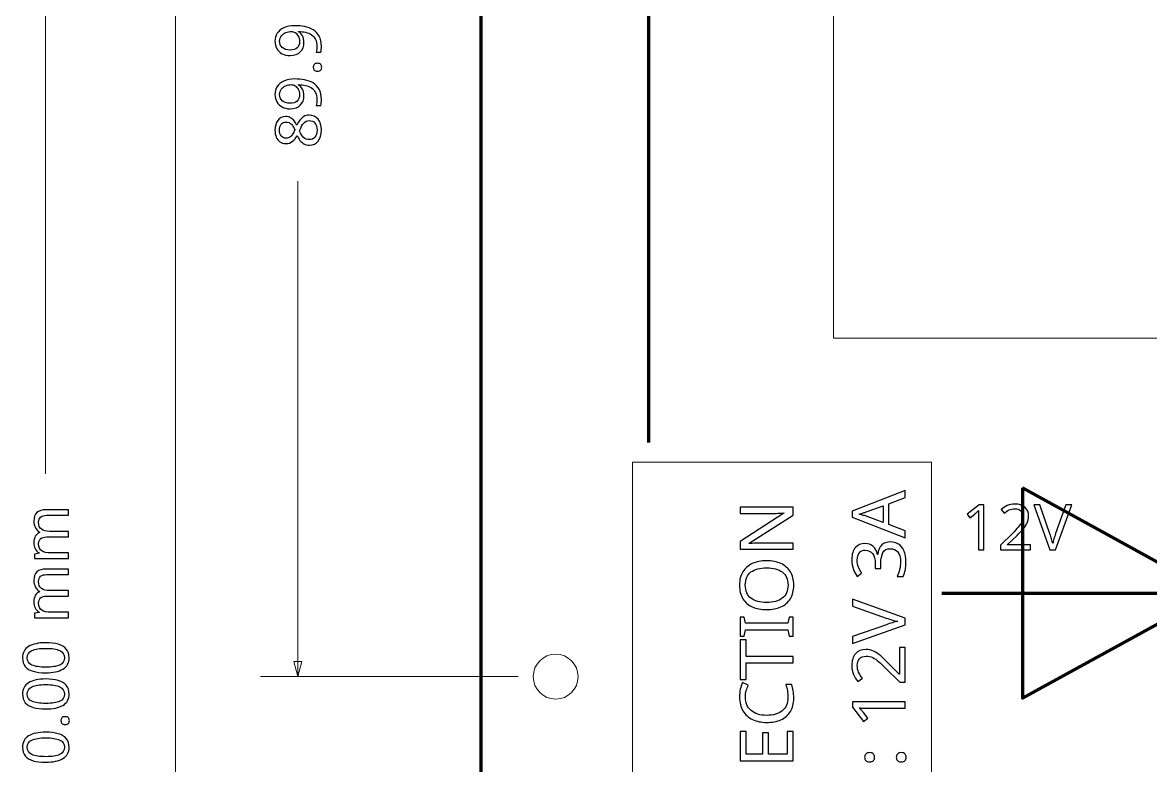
# Model space of a CAD drawing. Header units: inches. Extents: x -6.7 to 20.3, y -5.6 to 12.6.
# Drawn here: x -6.649 to -3.68, y 2.692 to 4.646 of the extents above; entities that cross this region are included whole.
import ezdxf
from ezdxf.lldxf.tags import DXFTag

# ---------------------------------------------------------------- set-up
doc = ezdxf.new("R2010")
doc.units = ezdxf.units.IN
doc.header["$MEASUREMENT"] = 0
doc.layers.add('Layer 1', color=7, linetype='Continuous')
tags = doc.linetypes.add('New Line1', pattern=[1.5, 1, -0.5]).pattern_tags.tags
tags[6:7] = [DXFTag(74, 4), DXFTag(75, 0), DXFTag(340, '0'), DXFTag(46, 1.0), DXFTag(50, 0.0), DXFTag(44, 0.0), DXFTag(45, 0.0)]
tags[4:5] = [DXFTag(74, 4), DXFTag(75, 0), DXFTag(340, '0'), DXFTag(46, 1.0), DXFTag(50, 0.0), DXFTag(44, 0.0), DXFTag(45, 0.0)]

msp = doc.modelspace()

# ---------------------------------------------------------------- linework, layer by layer
at = {"layer": 'Layer 1', "color": 250, "linetype": 'New Line1', "lineweight": 18}
msp.add_lwpolyline([(-6.247, -1.0532), (6.3515, -1.0532), (6.3515, 12.5881), (-6.247, 12.5881), (-6.247, -1.0532)], close=True, dxfattribs=at)
at = {"layer": 'Layer 1', "color": 250, "lineweight": 70}
msp.add_lwpolyline([(-5.4427, -0.8147), (5.5809, -0.8147), (5.5809, 6.6656), (-5.4427, 6.6656), (-5.4427, -0.8147)], close=True, dxfattribs=at)
at = {"layer": 'Layer 1', "color": 250, "lineweight": 18}
for points in [[(-4.5146, 3.8157), (-1.1287, 3.8157), (-1.1287, 6.0598), (-4.5146, 6.0598), (-4.5146, 3.8157)], [(-5.0441, 1.324), (-4.2567, 1.324), (-4.2567, 3.4894), (-5.0441, 3.4894), (-5.0441, 1.324)]]:
    msp.add_lwpolyline(points, close=True, dxfattribs=at)
msp.add_ellipse((-5.2459, 2.9254), major_axis=(0, 0.0591), ratio=1, dxfattribs=at)
at = {"layer": 'Layer 1', "color": 144, "lineweight": 9}
for points in [[(-5.4427, -0.7163), (-5.4427, -0.7163), (-5.4427, 7.1162), (-5.4427, 7.1162)], [(-6.5887, 6.6656), (-6.5887, 6.6656), (-6.5887, 3.4591), (-6.5887, 3.4591)], [(-5.9245, 2.9254), (-5.9245, 2.9254), (-5.9245, 4.2288), (-5.9245, 4.2288)], [(-5.3443, 2.9254), (-5.3443, 2.9254), (-6.0229, 2.9254), (-6.0229, 2.9254)]]:
    msp.add_open_spline(points, degree=3, dxfattribs=at)
at = {"layer": 'Layer 1', "color": 142, "lineweight": 211}
msp.add_open_spline([(-5.0006, 3.5416), (-5.0006, 3.5416), (-5.0006, 6.4969), (-5.0006, 6.4969)], degree=3, dxfattribs=at)
at = {"layer": 'Layer 1', "color": 144}
for points, knots in [([(-5.9322, 4.6375), (-5.9236, 4.6375), (-5.9152, 4.6367), (-5.907, 4.6352), (-5.8987, 4.6337), (-5.8912, 4.631), (-5.8845, 4.627), (-5.8777, 4.6231), (-5.8724, 4.6175), (-5.8684, 4.6104), (-5.8644, 4.6032), (-5.8624, 4.594), (-5.8624, 4.5828), (-5.8624, 4.5806), (-5.8625, 4.578), (-5.8628, 4.575), (-5.8631, 4.5721), (-5.8635, 4.5697), (-5.864, 4.5678), (-5.864, 4.5678), (-5.8765, 4.5678), (-5.8765, 4.5678), (-5.8751, 4.5721), (-5.8744, 4.577), (-5.8744, 4.5825), (-5.8744, 4.5902), (-5.8756, 4.5966), (-5.8782, 4.6017), (-5.8808, 4.6068), (-5.8842, 4.6108), (-5.8886, 4.6138), (-5.893, 4.6168), (-5.8981, 4.619), (-5.904, 4.6203), (-5.9098, 4.6216), (-5.9159, 4.6224), (-5.9224, 4.6226), (-5.9224, 4.6226), (-5.9224, 4.6216), (-5.9224, 4.6216), (-5.9186, 4.6192), (-5.9153, 4.6156), (-5.9126, 4.611), (-5.9099, 4.6064), (-5.9085, 4.6005), (-5.9085, 4.5933), (-5.9085, 4.5831), (-5.9117, 4.5748), (-5.918, 4.5685), (-5.9242, 4.5623), (-5.9331, 4.5591), (-5.9445, 4.5591), (-5.9529, 4.5591), (-5.96, 4.5607), (-5.966, 4.5639), (-5.972, 4.567), (-5.9766, 4.5715), (-5.9799, 4.5771), (-5.9831, 4.5828), (-5.9847, 4.5895), (-5.9847, 4.5971), (-5.9847, 4.6047), (-5.9828, 4.6115), (-5.979, 4.6176), (-5.9751, 4.6237), (-5.9693, 4.6286), (-5.9616, 4.6321), (-5.9539, 4.6357), (-5.9441, 4.6375), (-5.9322, 4.6375)], [0, 0, 0, 0, 0.043478, 0.043478, 0.043478, 0.086957, 0.086957, 0.086957, 0.130435, 0.130435, 0.130435, 0.173913, 0.173913, 0.173913, 0.217391, 0.217391, 0.217391, 0.26087, 0.26087, 0.26087, 0.304348, 0.304348, 0.304348, 0.347826, 0.347826, 0.347826, 0.391304, 0.391304, 0.391304, 0.434783, 0.434783, 0.434783, 0.478261, 0.478261, 0.478261, 0.521739, 0.521739, 0.521739, 0.565217, 0.565217, 0.565217, 0.608696, 0.608696, 0.608696, 0.652174, 0.652174, 0.652174, 0.695652, 0.695652, 0.695652, 0.73913, 0.73913, 0.73913, 0.782609, 0.782609, 0.782609, 0.826087, 0.826087, 0.826087, 0.869565, 0.869565, 0.869565, 0.913043, 0.913043, 0.913043, 0.956522, 0.956522, 0.956522, 1, 1, 1, 1]), ([(-5.9724, 4.5971), (-5.9724, 4.5902), (-5.9701, 4.5846), (-5.9655, 4.5802), (-5.961, 4.5758), (-5.954, 4.5736), (-5.9447, 4.5736), (-5.937, 4.5736), (-5.931, 4.5755), (-5.9266, 4.5792), (-5.9222, 4.5829), (-5.92, 4.5887), (-5.92, 4.5965), (-5.92, 4.6018), (-5.9211, 4.6064), (-5.9233, 4.6103), (-5.9255, 4.6142), (-5.9282, 4.6172), (-5.9315, 4.6194), (-5.9349, 4.6215), (-5.9383, 4.6226), (-5.9419, 4.6226), (-5.9466, 4.6226), (-5.9514, 4.6217), (-5.956, 4.6198), (-5.9607, 4.6179), (-5.9646, 4.6151), (-5.9677, 4.6113), (-5.9708, 4.6075), (-5.9724, 4.6028), (-5.9724, 4.5971)], [0, 0, 0, 0, 0.1, 0.1, 0.1, 0.2, 0.2, 0.2, 0.3, 0.3, 0.3, 0.4, 0.4, 0.4, 0.5, 0.5, 0.5, 0.6, 0.6, 0.6, 0.7, 0.7, 0.7, 0.8, 0.8, 0.8, 0.9, 0.9, 0.9, 1, 1, 1, 1]), ([(-5.873, 4.5181), (-5.8771, 4.5181), (-5.88, 4.5191), (-5.8817, 4.5211), (-5.8834, 4.5231), (-5.8842, 4.5255), (-5.8842, 4.5283), (-5.8842, 4.5312), (-5.8834, 4.5336), (-5.8817, 4.5357), (-5.88, 4.5378), (-5.8771, 4.5388), (-5.873, 4.5388), (-5.869, 4.5388), (-5.8661, 4.5378), (-5.8644, 4.5357), (-5.8626, 4.5336), (-5.8617, 4.5312), (-5.8617, 4.5283), (-5.8617, 4.5255), (-5.8626, 4.5231), (-5.8644, 4.5211), (-5.8661, 4.5191), (-5.869, 4.5181), (-5.873, 4.5181)], [0, 0, 0, 0, 0.125, 0.125, 0.125, 0.25, 0.25, 0.25, 0.375, 0.375, 0.375, 0.5, 0.5, 0.5, 0.625, 0.625, 0.625, 0.75, 0.75, 0.75, 0.875, 0.875, 0.875, 1, 1, 1, 1]), ([(-5.9322, 4.4975), (-5.9236, 4.4975), (-5.9152, 4.4967), (-5.907, 4.4952), (-5.8987, 4.4937), (-5.8912, 4.491), (-5.8845, 4.487), (-5.8777, 4.4831), (-5.8724, 4.4775), (-5.8684, 4.4704), (-5.8644, 4.4632), (-5.8624, 4.454), (-5.8624, 4.4428), (-5.8624, 4.4406), (-5.8625, 4.438), (-5.8628, 4.435), (-5.8631, 4.4321), (-5.8635, 4.4297), (-5.864, 4.4278), (-5.864, 4.4278), (-5.8765, 4.4278), (-5.8765, 4.4278), (-5.8751, 4.4321), (-5.8744, 4.437), (-5.8744, 4.4425), (-5.8744, 4.4502), (-5.8756, 4.4567), (-5.8782, 4.4617), (-5.8808, 4.4668), (-5.8842, 4.4708), (-5.8886, 4.4738), (-5.893, 4.4768), (-5.8981, 4.479), (-5.904, 4.4803), (-5.9098, 4.4816), (-5.9159, 4.4824), (-5.9224, 4.4826), (-5.9224, 4.4826), (-5.9224, 4.4816), (-5.9224, 4.4816), (-5.9186, 4.4792), (-5.9153, 4.4757), (-5.9126, 4.471), (-5.9099, 4.4664), (-5.9085, 4.4605), (-5.9085, 4.4533), (-5.9085, 4.4431), (-5.9117, 4.4348), (-5.918, 4.4285), (-5.9242, 4.4223), (-5.9331, 4.4191), (-5.9445, 4.4191), (-5.9529, 4.4191), (-5.96, 4.4207), (-5.966, 4.4239), (-5.972, 4.427), (-5.9766, 4.4315), (-5.9799, 4.4371), (-5.9831, 4.4428), (-5.9847, 4.4495), (-5.9847, 4.4571), (-5.9847, 4.4647), (-5.9828, 4.4715), (-5.979, 4.4776), (-5.9751, 4.4837), (-5.9693, 4.4886), (-5.9616, 4.4921), (-5.9539, 4.4957), (-5.9441, 4.4975), (-5.9322, 4.4975)], [0, 0, 0, 0, 0.043478, 0.043478, 0.043478, 0.086957, 0.086957, 0.086957, 0.130435, 0.130435, 0.130435, 0.173913, 0.173913, 0.173913, 0.217391, 0.217391, 0.217391, 0.26087, 0.26087, 0.26087, 0.304348, 0.304348, 0.304348, 0.347826, 0.347826, 0.347826, 0.391304, 0.391304, 0.391304, 0.434783, 0.434783, 0.434783, 0.478261, 0.478261, 0.478261, 0.521739, 0.521739, 0.521739, 0.565217, 0.565217, 0.565217, 0.608696, 0.608696, 0.608696, 0.652174, 0.652174, 0.652174, 0.695652, 0.695652, 0.695652, 0.73913, 0.73913, 0.73913, 0.782609, 0.782609, 0.782609, 0.826087, 0.826087, 0.826087, 0.869565, 0.869565, 0.869565, 0.913043, 0.913043, 0.913043, 0.956522, 0.956522, 0.956522, 1, 1, 1, 1]), ([(-5.9724, 4.4571), (-5.9724, 4.4502), (-5.9701, 4.4446), (-5.9655, 4.4402), (-5.961, 4.4358), (-5.954, 4.4336), (-5.9447, 4.4336), (-5.937, 4.4336), (-5.931, 4.4355), (-5.9266, 4.4392), (-5.9222, 4.4429), (-5.92, 4.4487), (-5.92, 4.4565), (-5.92, 4.4618), (-5.9211, 4.4664), (-5.9233, 4.4703), (-5.9255, 4.4742), (-5.9282, 4.4772), (-5.9315, 4.4794), (-5.9349, 4.4815), (-5.9383, 4.4826), (-5.9419, 4.4826), (-5.9466, 4.4826), (-5.9514, 4.4817), (-5.956, 4.4798), (-5.9607, 4.4779), (-5.9646, 4.4751), (-5.9677, 4.4713), (-5.9708, 4.4675), (-5.9724, 4.4628), (-5.9724, 4.4571)], [0, 0, 0, 0, 0.1, 0.1, 0.1, 0.2, 0.2, 0.2, 0.3, 0.3, 0.3, 0.4, 0.4, 0.4, 0.5, 0.5, 0.5, 0.6, 0.6, 0.6, 0.7, 0.7, 0.7, 0.8, 0.8, 0.8, 0.9, 0.9, 0.9, 1, 1, 1, 1]), ([(-5.9847, 4.363), (-5.9847, 4.3734), (-5.9823, 4.382), (-5.9774, 4.3886), (-5.9725, 4.3953), (-5.9654, 4.3986), (-5.9562, 4.3986), (-5.9514, 4.3986), (-5.9473, 4.3976), (-5.9437, 4.3955), (-5.9401, 4.3935), (-5.937, 4.3907), (-5.9343, 4.3873), (-5.9316, 4.3839), (-5.9291, 4.3801), (-5.927, 4.376), (-5.9247, 4.3809), (-5.9221, 4.3853), (-5.9191, 4.3893), (-5.9162, 4.3933), (-5.9128, 4.3965), (-5.9089, 4.3989), (-5.905, 4.4013), (-5.9003, 4.4025), (-5.8949, 4.4025), (-5.8849, 4.4025), (-5.877, 4.3989), (-5.8711, 4.3919), (-5.8653, 4.3848), (-5.8624, 4.3754), (-5.8624, 4.3635), (-5.8624, 4.3507), (-5.8652, 4.3409), (-5.8708, 4.334), (-5.8764, 4.3271), (-5.8843, 4.3236), (-5.8944, 4.3236), (-5.8998, 4.3236), (-5.9045, 4.3248), (-5.9085, 4.327), (-5.9125, 4.3293), (-5.916, 4.3324), (-5.9189, 4.3361), (-5.9218, 4.3399), (-5.9242, 4.344), (-5.9262, 4.3483), (-5.9295, 4.3425), (-5.9336, 4.3376), (-5.9383, 4.3335), (-5.943, 4.3295), (-5.949, 4.3275), (-5.9564, 4.3275), (-5.9625, 4.3275), (-5.9676, 4.329), (-5.9718, 4.3321), (-5.976, 4.3352), (-5.9791, 4.3395), (-5.9814, 4.3448), (-5.9836, 4.3501), (-5.9847, 4.3562), (-5.9847, 4.363)], [0, 0, 0, 0, 0.05, 0.05, 0.05, 0.1, 0.1, 0.1, 0.15, 0.15, 0.15, 0.2, 0.2, 0.2, 0.25, 0.25, 0.25, 0.3, 0.3, 0.3, 0.35, 0.35, 0.35, 0.4, 0.4, 0.4, 0.45, 0.45, 0.45, 0.5, 0.5, 0.5, 0.55, 0.55, 0.55, 0.6, 0.6, 0.6, 0.65, 0.65, 0.65, 0.7, 0.7, 0.7, 0.75, 0.75, 0.75, 0.8, 0.8, 0.8, 0.85, 0.85, 0.85, 0.9, 0.9, 0.9, 0.95, 0.95, 0.95, 1, 1, 1, 1]), ([(-5.9729, 4.3628), (-5.9729, 4.3567), (-5.9714, 4.3517), (-5.9685, 4.3477), (-5.9655, 4.3438), (-5.9613, 4.3418), (-5.9557, 4.3418), (-5.9516, 4.3418), (-5.9481, 4.3428), (-5.9454, 4.3447), (-5.9426, 4.3467), (-5.9402, 4.3493), (-5.9383, 4.3526), (-5.9363, 4.356), (-5.9345, 4.3596), (-5.9327, 4.3636), (-5.9351, 4.3694), (-5.9381, 4.3743), (-5.9415, 4.3782), (-5.945, 4.3822), (-5.9497, 4.3841), (-5.9557, 4.3841), (-5.9613, 4.3841), (-5.9655, 4.3822), (-5.9685, 4.3783), (-5.9714, 4.3744), (-5.9729, 4.3692), (-5.9729, 4.3628)], [0, 0, 0, 0, 0.111111, 0.111111, 0.111111, 0.222222, 0.222222, 0.222222, 0.333333, 0.333333, 0.333333, 0.444444, 0.444444, 0.444444, 0.555556, 0.555556, 0.555556, 0.666667, 0.666667, 0.666667, 0.777778, 0.777778, 0.777778, 0.888889, 0.888889, 0.888889, 1, 1, 1, 1]), ([(-5.8942, 4.338), (-5.8884, 4.338), (-5.8836, 4.34), (-5.8798, 4.3441), (-5.876, 4.3482), (-5.874, 4.3546), (-5.874, 4.3631), (-5.874, 4.3712), (-5.876, 4.3774), (-5.8798, 4.3817), (-5.8836, 4.386), (-5.8886, 4.3881), (-5.8947, 4.3881), (-5.9005, 4.3881), (-5.9053, 4.3859), (-5.9091, 4.3813), (-5.913, 4.3767), (-5.9163, 4.3707), (-5.9192, 4.3631), (-5.9192, 4.3631), (-5.9202, 4.3605), (-5.9202, 4.3605), (-5.9171, 4.3531), (-5.9135, 4.3475), (-5.9095, 4.3437), (-5.9054, 4.3399), (-5.9003, 4.338), (-5.8942, 4.338)], [0, 0, 0, 0, 0.111111, 0.111111, 0.111111, 0.222222, 0.222222, 0.222222, 0.333333, 0.333333, 0.333333, 0.444444, 0.444444, 0.444444, 0.555556, 0.555556, 0.555556, 0.666667, 0.666667, 0.666667, 0.777778, 0.777778, 0.777778, 0.888889, 0.888889, 0.888889, 1, 1, 1, 1]), ([(-6.6193, 3.3341), (-6.6193, 3.3442), (-6.6167, 3.3518), (-6.6116, 3.3568), (-6.6064, 3.3618), (-6.598, 3.3643), (-6.5865, 3.3643), (-6.5865, 3.3643), (-6.5283, 3.3643), (-6.5283, 3.3643), (-6.5283, 3.3643), (-6.5283, 3.3498), (-6.5283, 3.3498), (-6.5283, 3.3498), (-6.5858, 3.3498), (-6.5858, 3.3498), (-6.5999, 3.3498), (-6.607, 3.3437), (-6.607, 3.3316), (-6.607, 3.3229), (-6.6045, 3.3167), (-6.5995, 3.313), (-6.5945, 3.3093), (-6.5872, 3.3074), (-6.5776, 3.3074), (-6.5776, 3.3074), (-6.5283, 3.3074), (-6.5283, 3.3074), (-6.5283, 3.3074), (-6.5283, 3.2929), (-6.5283, 3.2929), (-6.5283, 3.2929), (-6.5858, 3.2929), (-6.5858, 3.2929), (-6.5999, 3.2929), (-6.607, 3.2868), (-6.607, 3.2746), (-6.607, 3.2656), (-6.6042, 3.2594), (-6.5986, 3.2559), (-6.5931, 3.2525), (-6.5851, 3.2508), (-6.5746, 3.2508), (-6.5746, 3.2508), (-6.5283, 3.2508), (-6.5283, 3.2508), (-6.5283, 3.2508), (-6.5283, 3.2361), (-6.5283, 3.2361), (-6.5283, 3.2361), (-6.6176, 3.2361), (-6.6176, 3.2361), (-6.6176, 3.2361), (-6.6176, 3.2479), (-6.6176, 3.2479), (-6.6176, 3.2479), (-6.6055, 3.2501), (-6.6055, 3.2501), (-6.6055, 3.2501), (-6.6055, 3.2509), (-6.6055, 3.2509), (-6.6101, 3.2537), (-6.6136, 3.2575), (-6.6159, 3.2622), (-6.6182, 3.2669), (-6.6193, 3.2719), (-6.6193, 3.2773), (-6.6193, 3.2913), (-6.6143, 3.3004), (-6.6043, 3.3046), (-6.6043, 3.3046), (-6.6043, 3.3054), (-6.6043, 3.3054), (-6.6094, 3.3084), (-6.6132, 3.3125), (-6.6156, 3.3177), (-6.6181, 3.3229), (-6.6193, 3.3283), (-6.6193, 3.3341)], [0, 0, 0, 0, 0.038462, 0.038462, 0.038462, 0.076923, 0.076923, 0.076923, 0.115385, 0.115385, 0.115385, 0.153846, 0.153846, 0.153846, 0.192308, 0.192308, 0.192308, 0.230769, 0.230769, 0.230769, 0.269231, 0.269231, 0.269231, 0.307692, 0.307692, 0.307692, 0.346154, 0.346154, 0.346154, 0.384615, 0.384615, 0.384615, 0.423077, 0.423077, 0.423077, 0.461538, 0.461538, 0.461538, 0.5, 0.5, 0.5, 0.538462, 0.538462, 0.538462, 0.576923, 0.576923, 0.576923, 0.615385, 0.615385, 0.615385, 0.653846, 0.653846, 0.653846, 0.692308, 0.692308, 0.692308, 0.730769, 0.730769, 0.730769, 0.769231, 0.769231, 0.769231, 0.807692, 0.807692, 0.807692, 0.846154, 0.846154, 0.846154, 0.884615, 0.884615, 0.884615, 0.923077, 0.923077, 0.923077, 0.961538, 0.961538, 0.961538, 1, 1, 1, 1]), ([(-6.6193, 3.1783), (-6.6193, 3.1884), (-6.6167, 3.1959), (-6.6116, 3.2009), (-6.6064, 3.2059), (-6.598, 3.2084), (-6.5865, 3.2084), (-6.5865, 3.2084), (-6.5283, 3.2084), (-6.5283, 3.2084), (-6.5283, 3.2084), (-6.5283, 3.1939), (-6.5283, 3.1939), (-6.5283, 3.1939), (-6.5858, 3.1939), (-6.5858, 3.1939), (-6.5999, 3.1939), (-6.607, 3.1879), (-6.607, 3.1758), (-6.607, 3.1671), (-6.6045, 3.1609), (-6.5995, 3.1572), (-6.5945, 3.1535), (-6.5872, 3.1516), (-6.5776, 3.1516), (-6.5776, 3.1516), (-6.5283, 3.1516), (-6.5283, 3.1516), (-6.5283, 3.1516), (-6.5283, 3.1371), (-6.5283, 3.1371), (-6.5283, 3.1371), (-6.5858, 3.1371), (-6.5858, 3.1371), (-6.5999, 3.1371), (-6.607, 3.131), (-6.607, 3.1188), (-6.607, 3.1098), (-6.6042, 3.1035), (-6.5986, 3.1001), (-6.5931, 3.0967), (-6.5851, 3.0949), (-6.5746, 3.0949), (-6.5746, 3.0949), (-6.5283, 3.0949), (-6.5283, 3.0949), (-6.5283, 3.0949), (-6.5283, 3.0803), (-6.5283, 3.0803), (-6.5283, 3.0803), (-6.6176, 3.0803), (-6.6176, 3.0803), (-6.6176, 3.0803), (-6.6176, 3.0921), (-6.6176, 3.0921), (-6.6176, 3.0921), (-6.6055, 3.0943), (-6.6055, 3.0943), (-6.6055, 3.0943), (-6.6055, 3.0951), (-6.6055, 3.0951), (-6.6101, 3.0979), (-6.6136, 3.1016), (-6.6159, 3.1064), (-6.6182, 3.1111), (-6.6193, 3.1161), (-6.6193, 3.1214), (-6.6193, 3.1354), (-6.6143, 3.1445), (-6.6043, 3.1488), (-6.6043, 3.1488), (-6.6043, 3.1496), (-6.6043, 3.1496), (-6.6094, 3.1526), (-6.6132, 3.1567), (-6.6156, 3.1619), (-6.6181, 3.167), (-6.6193, 3.1725), (-6.6193, 3.1783)], [0, 0, 0, 0, 0.038462, 0.038462, 0.038462, 0.076923, 0.076923, 0.076923, 0.115385, 0.115385, 0.115385, 0.153846, 0.153846, 0.153846, 0.192308, 0.192308, 0.192308, 0.230769, 0.230769, 0.230769, 0.269231, 0.269231, 0.269231, 0.307692, 0.307692, 0.307692, 0.346154, 0.346154, 0.346154, 0.384615, 0.384615, 0.384615, 0.423077, 0.423077, 0.423077, 0.461538, 0.461538, 0.461538, 0.5, 0.5, 0.5, 0.538462, 0.538462, 0.538462, 0.576923, 0.576923, 0.576923, 0.615385, 0.615385, 0.615385, 0.653846, 0.653846, 0.653846, 0.692308, 0.692308, 0.692308, 0.730769, 0.730769, 0.730769, 0.769231, 0.769231, 0.769231, 0.807692, 0.807692, 0.807692, 0.846154, 0.846154, 0.846154, 0.884615, 0.884615, 0.884615, 0.923077, 0.923077, 0.923077, 0.961538, 0.961538, 0.961538, 1, 1, 1, 1]), ([(-6.588, 3.0146), (-6.5752, 3.0146), (-6.5642, 3.0133), (-6.5551, 3.0106), (-6.5459, 3.0079), (-6.5389, 3.0037), (-6.534, 2.9979), (-6.5291, 2.9922), (-6.5266, 2.9845), (-6.5266, 2.9749), (-6.5266, 2.9615), (-6.5321, 2.9516), (-6.5429, 2.9452), (-6.5537, 2.9388), (-6.5688, 2.9356), (-6.588, 2.9356), (-6.6009, 2.9356), (-6.6119, 2.9369), (-6.621, 2.9395), (-6.6301, 2.9421), (-6.6371, 2.9463), (-6.6419, 2.9521), (-6.6467, 2.9579), (-6.6491, 2.9655), (-6.6491, 2.9749), (-6.6491, 2.9883), (-6.6438, 2.9982), (-6.6331, 3.0048), (-6.6223, 3.0113), (-6.6073, 3.0146), (-6.588, 3.0146)], [0, 0, 0, 0, 0.1, 0.1, 0.1, 0.2, 0.2, 0.2, 0.3, 0.3, 0.3, 0.4, 0.4, 0.4, 0.5, 0.5, 0.5, 0.6, 0.6, 0.6, 0.7, 0.7, 0.7, 0.8, 0.8, 0.8, 0.9, 0.9, 0.9, 1, 1, 1, 1]), ([(-6.588, 2.9503), (-6.5716, 2.9503), (-6.5594, 2.9521), (-6.5513, 2.9559), (-6.5432, 2.9596), (-6.5391, 2.9659), (-6.5391, 2.9749), (-6.5391, 2.9838), (-6.5432, 2.9902), (-6.5512, 2.994), (-6.5593, 2.9979), (-6.5715, 2.9998), (-6.588, 2.9998), (-6.6042, 2.9998), (-6.6164, 2.9979), (-6.6245, 2.994), (-6.6326, 2.9902), (-6.6366, 2.9838), (-6.6366, 2.9749), (-6.6366, 2.9659), (-6.6326, 2.9596), (-6.6245, 2.9559), (-6.6164, 2.9521), (-6.6042, 2.9503), (-6.588, 2.9503)], [0, 0, 0, 0, 0.125, 0.125, 0.125, 0.25, 0.25, 0.25, 0.375, 0.375, 0.375, 0.5, 0.5, 0.5, 0.625, 0.625, 0.625, 0.75, 0.75, 0.75, 0.875, 0.875, 0.875, 1, 1, 1, 1]), ([(-6.588, 2.9193), (-6.5752, 2.9193), (-6.5642, 2.9179), (-6.5551, 2.9153), (-6.5459, 2.9126), (-6.5389, 2.9084), (-6.534, 2.9026), (-6.5291, 2.8968), (-6.5266, 2.8892), (-6.5266, 2.8796), (-6.5266, 2.8662), (-6.5321, 2.8562), (-6.5429, 2.8499), (-6.5537, 2.8435), (-6.5688, 2.8403), (-6.588, 2.8403), (-6.6009, 2.8403), (-6.6119, 2.8416), (-6.621, 2.8442), (-6.6301, 2.8468), (-6.6371, 2.851), (-6.6419, 2.8568), (-6.6467, 2.8626), (-6.6491, 2.8702), (-6.6491, 2.8796), (-6.6491, 2.8929), (-6.6438, 2.9029), (-6.6331, 2.9094), (-6.6223, 2.916), (-6.6073, 2.9193), (-6.588, 2.9193)], [0, 0, 0, 0, 0.1, 0.1, 0.1, 0.2, 0.2, 0.2, 0.3, 0.3, 0.3, 0.4, 0.4, 0.4, 0.5, 0.5, 0.5, 0.6, 0.6, 0.6, 0.7, 0.7, 0.7, 0.8, 0.8, 0.8, 0.9, 0.9, 0.9, 1, 1, 1, 1]), ([(-6.588, 2.8549), (-6.5716, 2.8549), (-6.5594, 2.8568), (-6.5513, 2.8605), (-6.5432, 2.8642), (-6.5391, 2.8706), (-6.5391, 2.8796), (-6.5391, 2.8885), (-6.5432, 2.8949), (-6.5512, 2.8987), (-6.5593, 2.9025), (-6.5715, 2.9044), (-6.588, 2.9044), (-6.6042, 2.9044), (-6.6164, 2.9025), (-6.6245, 2.8987), (-6.6326, 2.8949), (-6.6366, 2.8885), (-6.6366, 2.8796), (-6.6366, 2.8706), (-6.6326, 2.8642), (-6.6245, 2.8605), (-6.6164, 2.8568), (-6.6042, 2.8549), (-6.588, 2.8549)], [0, 0, 0, 0, 0.125, 0.125, 0.125, 0.25, 0.25, 0.25, 0.375, 0.375, 0.375, 0.5, 0.5, 0.5, 0.625, 0.625, 0.625, 0.75, 0.75, 0.75, 0.875, 0.875, 0.875, 1, 1, 1, 1]), ([(-6.5373, 2.7994), (-6.5414, 2.7994), (-6.5443, 2.8004), (-6.546, 2.8024), (-6.5476, 2.8044), (-6.5485, 2.8068), (-6.5485, 2.8096), (-6.5485, 2.8125), (-6.5476, 2.815), (-6.546, 2.817), (-6.5443, 2.8191), (-6.5414, 2.8201), (-6.5373, 2.8201), (-6.5333, 2.8201), (-6.5304, 2.8191), (-6.5286, 2.817), (-6.5269, 2.815), (-6.526, 2.8125), (-6.526, 2.8096), (-6.526, 2.8068), (-6.5269, 2.8044), (-6.5286, 2.8024), (-6.5304, 2.8004), (-6.5333, 2.7994), (-6.5373, 2.7994)], [0, 0, 0, 0, 0.125, 0.125, 0.125, 0.25, 0.25, 0.25, 0.375, 0.375, 0.375, 0.5, 0.5, 0.5, 0.625, 0.625, 0.625, 0.75, 0.75, 0.75, 0.875, 0.875, 0.875, 1, 1, 1, 1]), ([(-6.588, 2.7793), (-6.5752, 2.7793), (-6.5642, 2.7779), (-6.5551, 2.7753), (-6.5459, 2.7726), (-6.5389, 2.7684), (-6.534, 2.7626), (-6.5291, 2.7568), (-6.5266, 2.7492), (-6.5266, 2.7396), (-6.5266, 2.7262), (-6.5321, 2.7162), (-6.5429, 2.7099), (-6.5537, 2.7035), (-6.5688, 2.7003), (-6.588, 2.7003), (-6.6009, 2.7003), (-6.6119, 2.7016), (-6.621, 2.7042), (-6.6301, 2.7068), (-6.6371, 2.711), (-6.6419, 2.7168), (-6.6467, 2.7226), (-6.6491, 2.7302), (-6.6491, 2.7396), (-6.6491, 2.7529), (-6.6438, 2.7629), (-6.6331, 2.7694), (-6.6223, 2.776), (-6.6073, 2.7793), (-6.588, 2.7793)], [0, 0, 0, 0, 0.1, 0.1, 0.1, 0.2, 0.2, 0.2, 0.3, 0.3, 0.3, 0.4, 0.4, 0.4, 0.5, 0.5, 0.5, 0.6, 0.6, 0.6, 0.7, 0.7, 0.7, 0.8, 0.8, 0.8, 0.9, 0.9, 0.9, 1, 1, 1, 1]), ([(-6.588, 2.7149), (-6.5716, 2.7149), (-6.5594, 2.7168), (-6.5513, 2.7205), (-6.5432, 2.7242), (-6.5391, 2.7306), (-6.5391, 2.7396), (-6.5391, 2.7485), (-6.5432, 2.7549), (-6.5512, 2.7587), (-6.5593, 2.7625), (-6.5715, 2.7644), (-6.588, 2.7644), (-6.6042, 2.7644), (-6.6164, 2.7625), (-6.6245, 2.7587), (-6.6326, 2.7549), (-6.6366, 2.7485), (-6.6366, 2.7396), (-6.6366, 2.7306), (-6.6326, 2.7242), (-6.6245, 2.7205), (-6.6164, 2.7168), (-6.6042, 2.7149), (-6.588, 2.7149)], [0, 0, 0, 0, 0.125, 0.125, 0.125, 0.25, 0.25, 0.25, 0.375, 0.375, 0.375, 0.5, 0.5, 0.5, 0.625, 0.625, 0.625, 0.75, 0.75, 0.75, 0.875, 0.875, 0.875, 1, 1, 1, 1])]:
    msp.add_open_spline(points, degree=3, knots=knots, dxfattribs=at)
at = {"layer": 'Layer 1', "color": 250}
for points, knots in [([(-4.3258, 3.3969), (-4.3258, 3.3969), (-4.3687, 3.3802), (-4.3687, 3.3802), (-4.3687, 3.3802), (-4.3687, 3.3252), (-4.3687, 3.3252), (-4.3687, 3.3252), (-4.3258, 3.3086), (-4.3258, 3.3086), (-4.3258, 3.3086), (-4.3258, 3.2909), (-4.3258, 3.2909), (-4.3258, 3.2909), (-4.4652, 3.3452), (-4.4652, 3.3452), (-4.4652, 3.3452), (-4.4652, 3.3609), (-4.4652, 3.3609), (-4.4652, 3.3609), (-4.3258, 3.415), (-4.3258, 3.415), (-4.3258, 3.415), (-4.3258, 3.3969), (-4.3258, 3.3969)], [0, 0, 0, 0, 0.125, 0.125, 0.125, 0.25, 0.25, 0.25, 0.375, 0.375, 0.375, 0.5, 0.5, 0.5, 0.625, 0.625, 0.625, 0.75, 0.75, 0.75, 0.875, 0.875, 0.875, 1, 1, 1, 1]), ([(-4.6211, 3.3708), (-4.6211, 3.3708), (-4.6211, 3.3504), (-4.6211, 3.3504), (-4.6211, 3.3504), (-4.7364, 3.2761), (-4.7364, 3.2761), (-4.7364, 3.2761), (-4.7364, 3.2754), (-4.7364, 3.2754), (-4.7319, 3.2756), (-4.7263, 3.276), (-4.7195, 3.2763), (-4.7128, 3.2767), (-4.7058, 3.2769), (-4.6987, 3.2769), (-4.6987, 3.2769), (-4.6211, 3.2769), (-4.6211, 3.2769), (-4.6211, 3.2769), (-4.6211, 3.2608), (-4.6211, 3.2608), (-4.6211, 3.2608), (-4.76, 3.2608), (-4.76, 3.2608), (-4.76, 3.2608), (-4.76, 3.281), (-4.76, 3.281), (-4.76, 3.281), (-4.645, 3.3551), (-4.645, 3.3551), (-4.645, 3.3551), (-4.645, 3.3559), (-4.645, 3.3559), (-4.6471, 3.3557), (-4.6502, 3.3556), (-4.6544, 3.3554), (-4.6585, 3.3552), (-4.6631, 3.355), (-4.668, 3.3548), (-4.6729, 3.3546), (-4.6774, 3.3545), (-4.6816, 3.3545), (-4.6816, 3.3545), (-4.76, 3.3545), (-4.76, 3.3545), (-4.76, 3.3545), (-4.76, 3.3708), (-4.76, 3.3708), (-4.76, 3.3708), (-4.6211, 3.3708), (-4.6211, 3.3708)], [0, 0, 0, 0, 0.058824, 0.058824, 0.058824, 0.117647, 0.117647, 0.117647, 0.176471, 0.176471, 0.176471, 0.235294, 0.235294, 0.235294, 0.294118, 0.294118, 0.294118, 0.352941, 0.352941, 0.352941, 0.411765, 0.411765, 0.411765, 0.470588, 0.470588, 0.470588, 0.529412, 0.529412, 0.529412, 0.588235, 0.588235, 0.588235, 0.647059, 0.647059, 0.647059, 0.705882, 0.705882, 0.705882, 0.764706, 0.764706, 0.764706, 0.823529, 0.823529, 0.823529, 0.882353, 0.882353, 0.882353, 0.941176, 0.941176, 0.941176, 1, 1, 1, 1]), ([(-4.4263, 3.3594), (-4.4273, 3.359), (-4.4292, 3.3583), (-4.4319, 3.3574), (-4.4347, 3.3565), (-4.4375, 3.3556), (-4.4404, 3.3548), (-4.4433, 3.354), (-4.4455, 3.3533), (-4.4471, 3.3528), (-4.4431, 3.3519), (-4.4392, 3.3508), (-4.4353, 3.3497), (-4.4315, 3.3485), (-4.4285, 3.3475), (-4.4263, 3.3467), (-4.4263, 3.3467), (-4.3843, 3.331), (-4.3843, 3.331), (-4.3843, 3.331), (-4.3843, 3.3749), (-4.3843, 3.3749), (-4.3843, 3.3749), (-4.4263, 3.3594), (-4.4263, 3.3594)], [0, 0, 0, 0, 0.125, 0.125, 0.125, 0.25, 0.25, 0.25, 0.375, 0.375, 0.375, 0.5, 0.5, 0.5, 0.625, 0.625, 0.625, 0.75, 0.75, 0.75, 0.875, 0.875, 0.875, 1, 1, 1, 1]), ([(-4.1189, 3.2586), (-4.1189, 3.2586), (-4.1332, 3.2586), (-4.1332, 3.2586), (-4.1332, 3.2586), (-4.1332, 3.3418), (-4.1332, 3.3418), (-4.1332, 3.3466), (-4.1332, 3.3504), (-4.1331, 3.3533), (-4.133, 3.3562), (-4.1328, 3.3592), (-4.1326, 3.3623), (-4.1344, 3.3605), (-4.136, 3.359), (-4.1374, 3.3578), (-4.1389, 3.3566), (-4.1407, 3.355), (-4.1429, 3.3531), (-4.1429, 3.3531), (-4.1556, 3.3428), (-4.1556, 3.3428), (-4.1556, 3.3428), (-4.1632, 3.3526), (-4.1632, 3.3526), (-4.1632, 3.3526), (-4.1311, 3.3776), (-4.1311, 3.3776), (-4.1311, 3.3776), (-4.1189, 3.3776), (-4.1189, 3.3776), (-4.1189, 3.3776), (-4.1189, 3.2586), (-4.1189, 3.2586)], [0, 0, 0, 0, 0.090909, 0.090909, 0.090909, 0.181818, 0.181818, 0.181818, 0.272727, 0.272727, 0.272727, 0.363636, 0.363636, 0.363636, 0.454545, 0.454545, 0.454545, 0.545455, 0.545455, 0.545455, 0.636364, 0.636364, 0.636364, 0.727273, 0.727273, 0.727273, 0.818182, 0.818182, 0.818182, 0.909091, 0.909091, 0.909091, 1, 1, 1, 1]), ([(-3.9961, 3.2586), (-3.9961, 3.2586), (-4.0747, 3.2586), (-4.0747, 3.2586), (-4.0747, 3.2586), (-4.0747, 3.2708), (-4.0747, 3.2708), (-4.0747, 3.2708), (-4.0436, 3.3023), (-4.0436, 3.3023), (-4.0376, 3.3083), (-4.0325, 3.3136), (-4.0284, 3.3183), (-4.0243, 3.3229), (-4.0212, 3.3275), (-4.0191, 3.332), (-4.017, 3.3365), (-4.0159, 3.3414), (-4.0159, 3.3468), (-4.0159, 3.3533), (-4.0179, 3.3583), (-4.0217, 3.3617), (-4.0256, 3.3651), (-4.0307, 3.3668), (-4.0369, 3.3668), (-4.0427, 3.3668), (-4.0478, 3.3658), (-4.0522, 3.3638), (-4.0566, 3.3618), (-4.061, 3.359), (-4.0656, 3.3554), (-4.0656, 3.3554), (-4.0734, 3.3653), (-4.0734, 3.3653), (-4.0687, 3.3692), (-4.0634, 3.3725), (-4.0573, 3.3752), (-4.0513, 3.3779), (-4.0445, 3.3793), (-4.0369, 3.3793), (-4.0258, 3.3793), (-4.017, 3.3765), (-4.0106, 3.3709), (-4.0041, 3.3652), (-4.0009, 3.3575), (-4.0009, 3.3476), (-4.0009, 3.3414), (-4.0022, 3.3356), (-4.0047, 3.3301), (-4.0073, 3.3247), (-4.0109, 3.3193), (-4.0154, 3.314), (-4.02, 3.3087), (-4.0253, 3.3031), (-4.0314, 3.2971), (-4.0314, 3.2971), (-4.0562, 3.2726), (-4.0562, 3.2726), (-4.0562, 3.2726), (-4.0562, 3.2719), (-4.0562, 3.2719), (-4.0562, 3.2719), (-3.9961, 3.2719), (-3.9961, 3.2719), (-3.9961, 3.2719), (-3.9961, 3.2586), (-3.9961, 3.2586)], [0, 0, 0, 0, 0.045455, 0.045455, 0.045455, 0.090909, 0.090909, 0.090909, 0.136364, 0.136364, 0.136364, 0.181818, 0.181818, 0.181818, 0.227273, 0.227273, 0.227273, 0.272727, 0.272727, 0.272727, 0.318182, 0.318182, 0.318182, 0.363636, 0.363636, 0.363636, 0.409091, 0.409091, 0.409091, 0.454545, 0.454545, 0.454545, 0.5, 0.5, 0.5, 0.545455, 0.545455, 0.545455, 0.590909, 0.590909, 0.590909, 0.636364, 0.636364, 0.636364, 0.681818, 0.681818, 0.681818, 0.727273, 0.727273, 0.727273, 0.772727, 0.772727, 0.772727, 0.818182, 0.818182, 0.818182, 0.863636, 0.863636, 0.863636, 0.909091, 0.909091, 0.909091, 0.954545, 0.954545, 0.954545, 1, 1, 1, 1]), ([(-3.8874, 3.3776), (-3.8874, 3.3776), (-3.9299, 3.2586), (-3.9299, 3.2586), (-3.9299, 3.2586), (-3.9449, 3.2586), (-3.9449, 3.2586), (-3.9449, 3.2586), (-3.9874, 3.3776), (-3.9874, 3.3776), (-3.9874, 3.3776), (-3.9718, 3.3776), (-3.9718, 3.3776), (-3.9718, 3.3776), (-3.9449, 3.3013), (-3.9449, 3.3013), (-3.9431, 3.2964), (-3.9416, 3.2918), (-3.9404, 3.2875), (-3.9392, 3.2832), (-3.9382, 3.2792), (-3.9374, 3.2753), (-3.9366, 3.2792), (-3.9356, 3.2833), (-3.9344, 3.2876), (-3.9332, 3.2919), (-3.9317, 3.2966), (-3.9299, 3.3016), (-3.9299, 3.3016), (-3.9033, 3.3776), (-3.9033, 3.3776), (-3.9033, 3.3776), (-3.8874, 3.3776), (-3.8874, 3.3776)], [0, 0, 0, 0, 0.090909, 0.090909, 0.090909, 0.181818, 0.181818, 0.181818, 0.272727, 0.272727, 0.272727, 0.363636, 0.363636, 0.363636, 0.454545, 0.454545, 0.454545, 0.545455, 0.545455, 0.545455, 0.636364, 0.636364, 0.636364, 0.727273, 0.727273, 0.727273, 0.818182, 0.818182, 0.818182, 0.909091, 0.909091, 0.909091, 1, 1, 1, 1]), ([(-4.4321, 3.2756), (-4.4228, 3.2756), (-4.4154, 3.273), (-4.4099, 3.2678), (-4.4044, 3.2626), (-4.4007, 3.2556), (-4.3989, 3.2468), (-4.3989, 3.2468), (-4.3981, 3.2468), (-4.3981, 3.2468), (-4.3968, 3.2579), (-4.3933, 3.2662), (-4.3876, 3.2717), (-4.3819, 3.2771), (-4.3744, 3.2798), (-4.3652, 3.2798), (-4.3572, 3.2798), (-4.35, 3.278), (-4.3437, 3.2742), (-4.3375, 3.2704), (-4.3326, 3.2646), (-4.3291, 3.2568), (-4.3256, 3.249), (-4.3238, 3.2389), (-4.3238, 3.2266), (-4.3238, 3.2193), (-4.3244, 3.2126), (-4.3255, 3.2063), (-4.3266, 3.2001), (-4.3286, 3.1942), (-4.3314, 3.1885), (-4.3314, 3.1885), (-4.3473, 3.1885), (-4.3473, 3.1885), (-4.3445, 3.1943), (-4.3423, 3.2006), (-4.3406, 3.2073), (-4.339, 3.2141), (-4.3382, 3.2205), (-4.3382, 3.2268), (-4.3382, 3.2392), (-4.3406, 3.2482), (-4.3455, 3.2537), (-4.3504, 3.2592), (-4.3571, 3.262), (-4.3656, 3.262), (-4.3743, 3.262), (-4.3806, 3.2586), (-4.3844, 3.2518), (-4.3882, 3.2449), (-4.3901, 3.2354), (-4.3901, 3.2231), (-4.3901, 3.2231), (-4.3901, 3.2097), (-4.3901, 3.2097), (-4.3901, 3.2097), (-4.4047, 3.2097), (-4.4047, 3.2097), (-4.4047, 3.2097), (-4.4047, 3.2233), (-4.4047, 3.2233), (-4.4047, 3.2347), (-4.4071, 3.2433), (-4.4119, 3.2492), (-4.4167, 3.2551), (-4.4231, 3.2581), (-4.431, 3.2581), (-4.4377, 3.2581), (-4.4429, 3.2558), (-4.4466, 3.2513), (-4.4503, 3.2467), (-4.4522, 3.2406), (-4.4522, 3.2328), (-4.4522, 3.2253), (-4.4511, 3.2189), (-4.4488, 3.2135), (-4.4466, 3.2082), (-4.4439, 3.203), (-4.4405, 3.1978), (-4.4405, 3.1978), (-4.4522, 3.1892), (-4.4522, 3.1892), (-4.456, 3.1942), (-4.4594, 3.2003), (-4.4623, 3.2076), (-4.4651, 3.2149), (-4.4665, 3.2233), (-4.4665, 3.2326), (-4.4665, 3.2471), (-4.4633, 3.2579), (-4.4568, 3.265), (-4.4503, 3.272), (-4.4421, 3.2756), (-4.4321, 3.2756)], [0, 0, 0, 0, 0.032258, 0.032258, 0.032258, 0.064516, 0.064516, 0.064516, 0.096774, 0.096774, 0.096774, 0.129032, 0.129032, 0.129032, 0.16129, 0.16129, 0.16129, 0.193548, 0.193548, 0.193548, 0.225806, 0.225806, 0.225806, 0.258065, 0.258065, 0.258065, 0.290323, 0.290323, 0.290323, 0.322581, 0.322581, 0.322581, 0.354839, 0.354839, 0.354839, 0.387097, 0.387097, 0.387097, 0.419355, 0.419355, 0.419355, 0.451613, 0.451613, 0.451613, 0.483871, 0.483871, 0.483871, 0.516129, 0.516129, 0.516129, 0.548387, 0.548387, 0.548387, 0.580645, 0.580645, 0.580645, 0.612903, 0.612903, 0.612903, 0.645161, 0.645161, 0.645161, 0.677419, 0.677419, 0.677419, 0.709677, 0.709677, 0.709677, 0.741935, 0.741935, 0.741935, 0.774194, 0.774194, 0.774194, 0.806452, 0.806452, 0.806452, 0.83871, 0.83871, 0.83871, 0.870968, 0.870968, 0.870968, 0.903226, 0.903226, 0.903226, 0.935484, 0.935484, 0.935484, 0.967742, 0.967742, 0.967742, 1, 1, 1, 1]), ([(-4.6907, 3.2301), (-4.6763, 3.2301), (-4.6638, 3.2276), (-4.6531, 3.2228), (-4.6424, 3.2179), (-4.6341, 3.2108), (-4.6281, 3.2013), (-4.6222, 3.1918), (-4.6192, 3.1801), (-4.6192, 3.1661), (-4.6192, 3.1517), (-4.6222, 3.1397), (-4.6281, 3.1302), (-4.6341, 3.1207), (-4.6424, 3.1136), (-4.6532, 3.1089), (-4.664, 3.1043), (-4.6765, 3.1019), (-4.6909, 3.1019), (-4.7052, 3.1019), (-4.7176, 3.1043), (-4.7283, 3.1089), (-4.7389, 3.1136), (-4.7472, 3.1207), (-4.7532, 3.1302), (-4.7591, 3.1397), (-4.7621, 3.1518), (-4.7621, 3.1663), (-4.7621, 3.1802), (-4.7591, 3.1918), (-4.7533, 3.2013), (-4.7474, 3.2108), (-4.7391, 3.2179), (-4.7284, 3.2228), (-4.7177, 3.2276), (-4.7051, 3.2301), (-4.6907, 3.2301)], [0, 0, 0, 0, 0.083333, 0.083333, 0.083333, 0.166667, 0.166667, 0.166667, 0.25, 0.25, 0.25, 0.333333, 0.333333, 0.333333, 0.416667, 0.416667, 0.416667, 0.5, 0.5, 0.5, 0.583333, 0.583333, 0.583333, 0.666667, 0.666667, 0.666667, 0.75, 0.75, 0.75, 0.833333, 0.833333, 0.833333, 0.916667, 0.916667, 0.916667, 1, 1, 1, 1]), ([(-4.6907, 3.1204), (-4.6732, 3.1204), (-4.6595, 3.1241), (-4.6494, 3.1315), (-4.6394, 3.1389), (-4.6343, 3.1504), (-4.6343, 3.1661), (-4.6343, 3.1819), (-4.6394, 3.1934), (-4.6494, 3.2007), (-4.6595, 3.208), (-4.6732, 3.2116), (-4.6907, 3.2116), (-4.7082, 3.2116), (-4.7219, 3.208), (-4.7319, 3.2007), (-4.7418, 3.1934), (-4.7467, 3.182), (-4.7467, 3.1663), (-4.7467, 3.1506), (-4.7418, 3.139), (-4.7319, 3.1316), (-4.7219, 3.1241), (-4.7082, 3.1204), (-4.6907, 3.1204)], [0, 0, 0, 0, 0.125, 0.125, 0.125, 0.25, 0.25, 0.25, 0.375, 0.375, 0.375, 0.5, 0.5, 0.5, 0.625, 0.625, 0.625, 0.75, 0.75, 0.75, 0.875, 0.875, 0.875, 1, 1, 1, 1]), ([(-4.4646, 3.1292), (-4.4646, 3.1292), (-4.3258, 3.0796), (-4.3258, 3.0796), (-4.3258, 3.0796), (-4.3258, 3.0621), (-4.3258, 3.0621), (-4.3258, 3.0621), (-4.4646, 3.0125), (-4.4646, 3.0125), (-4.4646, 3.0125), (-4.4646, 3.0308), (-4.4646, 3.0308), (-4.4646, 3.0308), (-4.3755, 3.0621), (-4.3755, 3.0621), (-4.3698, 3.0641), (-4.3645, 3.0659), (-4.3595, 3.0673), (-4.3545, 3.0687), (-4.3497, 3.0699), (-4.3452, 3.0708), (-4.3497, 3.0717), (-4.3545, 3.0729), (-4.3596, 3.0743), (-4.3647, 3.0757), (-4.3701, 3.0775), (-4.3759, 3.0796), (-4.3759, 3.0796), (-4.4646, 3.1107), (-4.4646, 3.1107), (-4.4646, 3.1107), (-4.4646, 3.1292), (-4.4646, 3.1292)], [0, 0, 0, 0, 0.090909, 0.090909, 0.090909, 0.181818, 0.181818, 0.181818, 0.272727, 0.272727, 0.272727, 0.363636, 0.363636, 0.363636, 0.454545, 0.454545, 0.454545, 0.545455, 0.545455, 0.545455, 0.636364, 0.636364, 0.636364, 0.727273, 0.727273, 0.727273, 0.818182, 0.818182, 0.818182, 0.909091, 0.909091, 0.909091, 1, 1, 1, 1]), ([(-4.6211, 3.0821), (-4.6211, 3.0821), (-4.6211, 3.0319), (-4.6211, 3.0319), (-4.6211, 3.0319), (-4.6312, 3.0319), (-4.6312, 3.0319), (-4.6312, 3.0319), (-4.6349, 3.0483), (-4.6349, 3.0483), (-4.6349, 3.0483), (-4.746, 3.0483), (-4.746, 3.0483), (-4.746, 3.0483), (-4.7499, 3.0319), (-4.7499, 3.0319), (-4.7499, 3.0319), (-4.76, 3.0319), (-4.76, 3.0319), (-4.76, 3.0319), (-4.76, 3.0821), (-4.76, 3.0821), (-4.76, 3.0821), (-4.7499, 3.0821), (-4.7499, 3.0821), (-4.7499, 3.0821), (-4.746, 3.0658), (-4.746, 3.0658), (-4.746, 3.0658), (-4.6349, 3.0658), (-4.6349, 3.0658), (-4.6349, 3.0658), (-4.6312, 3.0821), (-4.6312, 3.0821), (-4.6312, 3.0821), (-4.6211, 3.0821), (-4.6211, 3.0821)], [0, 0, 0, 0, 0.083333, 0.083333, 0.083333, 0.166667, 0.166667, 0.166667, 0.25, 0.25, 0.25, 0.333333, 0.333333, 0.333333, 0.416667, 0.416667, 0.416667, 0.5, 0.5, 0.5, 0.583333, 0.583333, 0.583333, 0.666667, 0.666667, 0.666667, 0.75, 0.75, 0.75, 0.833333, 0.833333, 0.833333, 0.916667, 0.916667, 0.916667, 1, 1, 1, 1]), ([(-4.6211, 2.9788), (-4.6211, 2.9788), (-4.6211, 2.9613), (-4.6211, 2.9613), (-4.6211, 2.9613), (-4.7446, 2.9613), (-4.7446, 2.9613), (-4.7446, 2.9613), (-4.7446, 2.918), (-4.7446, 2.918), (-4.7446, 2.918), (-4.76, 2.918), (-4.76, 2.918), (-4.76, 2.918), (-4.76, 3.022), (-4.76, 3.022), (-4.76, 3.022), (-4.7446, 3.022), (-4.7446, 3.022), (-4.7446, 3.022), (-4.7446, 2.9788), (-4.7446, 2.9788), (-4.7446, 2.9788), (-4.6211, 2.9788), (-4.6211, 2.9788)], [0, 0, 0, 0, 0.125, 0.125, 0.125, 0.25, 0.25, 0.25, 0.375, 0.375, 0.375, 0.5, 0.5, 0.5, 0.625, 0.625, 0.625, 0.75, 0.75, 0.75, 0.875, 0.875, 0.875, 1, 1, 1, 1]), ([(-4.3258, 3.0024), (-4.3258, 3.0024), (-4.3258, 2.9106), (-4.3258, 2.9106), (-4.3258, 2.9106), (-4.34, 2.9106), (-4.34, 2.9106), (-4.34, 2.9106), (-4.3767, 2.947), (-4.3767, 2.947), (-4.3837, 2.954), (-4.3899, 2.9599), (-4.3954, 2.9647), (-4.4008, 2.9694), (-4.4062, 2.9731), (-4.4114, 2.9755), (-4.4167, 2.978), (-4.4224, 2.9792), (-4.4286, 2.9792), (-4.4363, 2.9792), (-4.4421, 2.977), (-4.446, 2.9724), (-4.45, 2.9679), (-4.452, 2.962), (-4.452, 2.9547), (-4.452, 2.948), (-4.4508, 2.9421), (-4.4485, 2.9369), (-4.4461, 2.9318), (-4.4429, 2.9266), (-4.4387, 2.9213), (-4.4387, 2.9213), (-4.4502, 2.9122), (-4.4502, 2.9122), (-4.4547, 2.9176), (-4.4586, 2.9239), (-4.4618, 2.9309), (-4.465, 2.938), (-4.4665, 2.9459), (-4.4665, 2.9547), (-4.4665, 2.9677), (-4.4633, 2.9779), (-4.4567, 2.9855), (-4.4502, 2.993), (-4.4411, 2.9967), (-4.4296, 2.9967), (-4.4223, 2.9967), (-4.4155, 2.9952), (-4.4092, 2.9923), (-4.4028, 2.9893), (-4.3966, 2.9851), (-4.3904, 2.9798), (-4.3843, 2.9745), (-4.3777, 2.9683), (-4.3707, 2.9612), (-4.3707, 2.9612), (-4.3421, 2.9322), (-4.3421, 2.9322), (-4.3421, 2.9322), (-4.3413, 2.9322), (-4.3413, 2.9322), (-4.3413, 2.9322), (-4.3413, 3.0024), (-4.3413, 3.0024), (-4.3413, 3.0024), (-4.3258, 3.0024), (-4.3258, 3.0024)], [0, 0, 0, 0, 0.045455, 0.045455, 0.045455, 0.090909, 0.090909, 0.090909, 0.136364, 0.136364, 0.136364, 0.181818, 0.181818, 0.181818, 0.227273, 0.227273, 0.227273, 0.272727, 0.272727, 0.272727, 0.318182, 0.318182, 0.318182, 0.363636, 0.363636, 0.363636, 0.409091, 0.409091, 0.409091, 0.454545, 0.454545, 0.454545, 0.5, 0.5, 0.5, 0.545455, 0.545455, 0.545455, 0.590909, 0.590909, 0.590909, 0.636364, 0.636364, 0.636364, 0.681818, 0.681818, 0.681818, 0.727273, 0.727273, 0.727273, 0.772727, 0.772727, 0.772727, 0.818182, 0.818182, 0.818182, 0.863636, 0.863636, 0.863636, 0.909091, 0.909091, 0.909091, 0.954545, 0.954545, 0.954545, 1, 1, 1, 1]), ([(-4.7465, 2.8715), (-4.7465, 2.8566), (-4.7416, 2.8449), (-4.7316, 2.8363), (-4.7216, 2.8278), (-4.7079, 2.8235), (-4.6905, 2.8235), (-4.6733, 2.8235), (-4.6597, 2.8275), (-4.6496, 2.8354), (-4.6396, 2.8434), (-4.6345, 2.8554), (-4.6345, 2.8713), (-4.6345, 2.8774), (-4.6351, 2.8832), (-4.6361, 2.8886), (-4.6371, 2.8941), (-4.6384, 2.8994), (-4.64, 2.9046), (-4.64, 2.9046), (-4.6248, 2.9046), (-4.6248, 2.9046), (-4.6229, 2.8994), (-4.6214, 2.894), (-4.6205, 2.8885), (-4.6196, 2.883), (-4.6192, 2.8764), (-4.6192, 2.8688), (-4.6192, 2.8547), (-4.6221, 2.8429), (-4.6279, 2.8334), (-4.6338, 2.8239), (-4.6421, 2.8168), (-4.6528, 2.8121), (-4.6636, 2.8074), (-4.6762, 2.805), (-4.6907, 2.805), (-4.7047, 2.805), (-4.7171, 2.8076), (-4.7278, 2.8127), (-4.7385, 2.8178), (-4.7468, 2.8254), (-4.7529, 2.8353), (-4.7589, 2.8453), (-4.7619, 2.8574), (-4.7619, 2.8717), (-4.7619, 2.8864), (-4.7592, 2.8991), (-4.7537, 2.91), (-4.7537, 2.91), (-4.739, 2.903), (-4.739, 2.903), (-4.7409, 2.8987), (-4.7427, 2.894), (-4.7442, 2.8887), (-4.7458, 2.8835), (-4.7465, 2.8777), (-4.7465, 2.8715)], [0, 0, 0, 0, 0.052632, 0.052632, 0.052632, 0.105263, 0.105263, 0.105263, 0.157895, 0.157895, 0.157895, 0.210526, 0.210526, 0.210526, 0.263158, 0.263158, 0.263158, 0.315789, 0.315789, 0.315789, 0.368421, 0.368421, 0.368421, 0.421053, 0.421053, 0.421053, 0.473684, 0.473684, 0.473684, 0.526316, 0.526316, 0.526316, 0.578947, 0.578947, 0.578947, 0.631579, 0.631579, 0.631579, 0.684211, 0.684211, 0.684211, 0.736842, 0.736842, 0.736842, 0.789474, 0.789474, 0.789474, 0.842105, 0.842105, 0.842105, 0.894737, 0.894737, 0.894737, 0.947368, 0.947368, 0.947368, 1, 1, 1, 1]), ([(-4.3258, 2.8591), (-4.3258, 2.8591), (-4.3258, 2.8423), (-4.3258, 2.8423), (-4.3258, 2.8423), (-4.4228, 2.8423), (-4.4228, 2.8423), (-4.4284, 2.8423), (-4.4328, 2.8424), (-4.4362, 2.8425), (-4.4396, 2.8427), (-4.4431, 2.8429), (-4.4467, 2.8431), (-4.4446, 2.841), (-4.4429, 2.8392), (-4.4415, 2.8375), (-4.44, 2.8358), (-4.4382, 2.8337), (-4.436, 2.8311), (-4.436, 2.8311), (-4.424, 2.8163), (-4.424, 2.8163), (-4.424, 2.8163), (-4.4354, 2.8073), (-4.4354, 2.8073), (-4.4354, 2.8073), (-4.4646, 2.8449), (-4.4646, 2.8449), (-4.4646, 2.8449), (-4.4646, 2.8591), (-4.4646, 2.8591), (-4.4646, 2.8591), (-4.3258, 2.8591), (-4.3258, 2.8591)], [0, 0, 0, 0, 0.090909, 0.090909, 0.090909, 0.181818, 0.181818, 0.181818, 0.272727, 0.272727, 0.272727, 0.363636, 0.363636, 0.363636, 0.454545, 0.454545, 0.454545, 0.545455, 0.545455, 0.545455, 0.636364, 0.636364, 0.636364, 0.727273, 0.727273, 0.727273, 0.818182, 0.818182, 0.818182, 0.909091, 0.909091, 0.909091, 1, 1, 1, 1]), ([(-4.6211, 2.7815), (-4.6211, 2.7815), (-4.6211, 2.7039), (-4.6211, 2.7039), (-4.6211, 2.7039), (-4.76, 2.7039), (-4.76, 2.7039), (-4.76, 2.7039), (-4.76, 2.7815), (-4.76, 2.7815), (-4.76, 2.7815), (-4.7446, 2.7815), (-4.7446, 2.7815), (-4.7446, 2.7815), (-4.7446, 2.7214), (-4.7446, 2.7214), (-4.7446, 2.7214), (-4.7012, 2.7214), (-4.7012, 2.7214), (-4.7012, 2.7214), (-4.7012, 2.778), (-4.7012, 2.778), (-4.7012, 2.778), (-4.6861, 2.778), (-4.6861, 2.778), (-4.6861, 2.778), (-4.6861, 2.7214), (-4.6861, 2.7214), (-4.6861, 2.7214), (-4.6365, 2.7214), (-4.6365, 2.7214), (-4.6365, 2.7214), (-4.6365, 2.7815), (-4.6365, 2.7815), (-4.6365, 2.7815), (-4.6211, 2.7815), (-4.6211, 2.7815)], [0, 0, 0, 0, 0.083333, 0.083333, 0.083333, 0.166667, 0.166667, 0.166667, 0.25, 0.25, 0.25, 0.333333, 0.333333, 0.333333, 0.416667, 0.416667, 0.416667, 0.5, 0.5, 0.5, 0.583333, 0.583333, 0.583333, 0.666667, 0.666667, 0.666667, 0.75, 0.75, 0.75, 0.833333, 0.833333, 0.833333, 0.916667, 0.916667, 0.916667, 1, 1, 1, 1]), ([(-4.4195, 2.7014), (-4.4244, 2.7014), (-4.4278, 2.7025), (-4.4298, 2.7049), (-4.4317, 2.7072), (-4.4327, 2.71), (-4.4327, 2.7132), (-4.4327, 2.7166), (-4.4317, 2.7195), (-4.4298, 2.7219), (-4.4278, 2.7243), (-4.4244, 2.7255), (-4.4195, 2.7255), (-4.4148, 2.7255), (-4.4114, 2.7243), (-4.4094, 2.7219), (-4.4073, 2.7195), (-4.4063, 2.7166), (-4.4063, 2.7132), (-4.4063, 2.71), (-4.4073, 2.7072), (-4.4094, 2.7049), (-4.4114, 2.7025), (-4.4148, 2.7014), (-4.4195, 2.7014)], [0, 0, 0, 0, 0.125, 0.125, 0.125, 0.25, 0.25, 0.25, 0.375, 0.375, 0.375, 0.5, 0.5, 0.5, 0.625, 0.625, 0.625, 0.75, 0.75, 0.75, 0.875, 0.875, 0.875, 1, 1, 1, 1]), ([(-4.3363, 2.7014), (-4.3411, 2.7014), (-4.3444, 2.7025), (-4.3464, 2.7049), (-4.3483, 2.7072), (-4.3493, 2.71), (-4.3493, 2.7132), (-4.3493, 2.7166), (-4.3483, 2.7195), (-4.3464, 2.7219), (-4.3444, 2.7243), (-4.3411, 2.7255), (-4.3363, 2.7255), (-4.3316, 2.7255), (-4.3282, 2.7243), (-4.3262, 2.7219), (-4.3241, 2.7195), (-4.323, 2.7166), (-4.323, 2.7132), (-4.323, 2.71), (-4.3241, 2.7072), (-4.3262, 2.7049), (-4.3282, 2.7025), (-4.3316, 2.7014), (-4.3363, 2.7014)], [0, 0, 0, 0, 0.125, 0.125, 0.125, 0.25, 0.25, 0.25, 0.375, 0.375, 0.375, 0.5, 0.5, 0.5, 0.625, 0.625, 0.625, 0.75, 0.75, 0.75, 0.875, 0.875, 0.875, 1, 1, 1, 1])]:
    msp.add_open_spline(points, degree=3, knots=knots, dxfattribs=at)
at = {"layer": 'Layer 1', "color": 177, "lineweight": 211}
msp.add_open_spline([(-4.0168, 3.4217), (-4.0168, 3.4217), (-3.5139, 3.145), (-3.5139, 3.145), (-3.5139, 3.145), (-4.0168, 2.8684), (-4.0168, 2.8684), (-4.0168, 2.8684), (-4.0168, 3.4217), (-4.0168, 3.4217)], degree=3, knots=[0, 0, 0, 0, 0.333333, 0.333333, 0.333333, 0.666667, 0.666667, 0.666667, 1, 1, 1, 1], dxfattribs=at)
msp.add_open_spline([(-4.2295, 3.145), (-4.2295, 3.145), (-3.5139, 3.145), (-3.5139, 3.145)], degree=3, dxfattribs=at)
at = {"layer": 'Layer 1', "color": 144, "lineweight": 9}
msp.add_open_spline([(-5.9137, 2.9654), (-5.9137, 2.9654), (-5.9245, 2.9254), (-5.9245, 2.9254), (-5.9245, 2.9254), (-5.9352, 2.9654), (-5.9352, 2.9654), (-5.9352, 2.9654), (-5.9137, 2.9654), (-5.9137, 2.9654)], degree=3, knots=[0, 0, 0, 0, 0.333333, 0.333333, 0.333333, 0.666667, 0.666667, 0.666667, 1, 1, 1, 1], dxfattribs=at)

doc.saveas('drawing.dxf')
